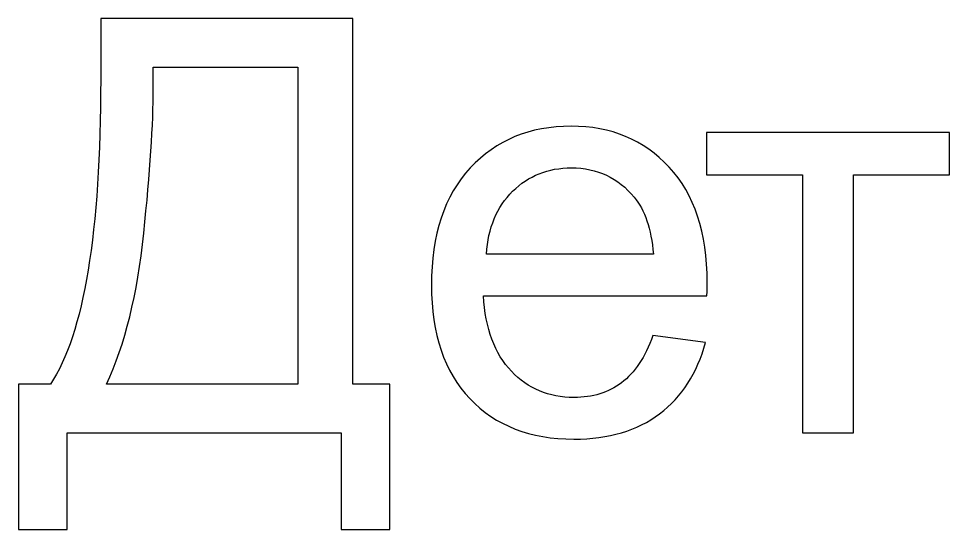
# Model space of a CAD drawing. Header units: centimetres. Extents: x -108 to 55, y -52 to 52.
# Drawn here: x -43.73 to -34.75, y 46.84 to 51.77 of the extents above; entities that cross this region are included whole.
import ezdxf

# ---------------------------------------------------------------- set-up
doc = ezdxf.new("R2010")
doc.units = ezdxf.units.CM
doc.header["$MEASUREMENT"] = 0
doc.layers.add('layer 1', color=7, linetype='Continuous')

msp = doc.modelspace()

# ---------------------------------------------------------------- linework, layer by layer
at = {"layer": 'layer 1', "color": 250}
for points, knots in [([(-42.93987, 51.76613), (-42.93987, 51.76613), (-40.509, 51.76613), (-40.509, 51.76613), (-40.509, 51.76613), (-40.509, 51.76613), (-40.509, 48.24247), (-40.509, 48.24247), (-40.509, 48.24247), (-40.509, 48.24247), (-40.15217, 48.24247), (-40.15217, 48.24247), (-40.15217, 48.24247), (-40.15217, 48.24247), (-40.15217, 46.84305), (-40.15217, 46.84305), (-40.15217, 46.84305), (-40.15217, 46.84305), (-40.62051, 46.84305), (-40.62051, 46.84305), (-40.62051, 46.84305), (-40.62051, 46.84305), (-40.62051, 47.77414), (-40.62051, 47.77414), (-40.62051, 47.77414), (-40.62051, 47.77414), (-43.26325, 47.77414), (-43.26325, 47.77414), (-43.26325, 47.77414), (-43.26325, 47.77414), (-43.26325, 46.84305), (-43.26325, 46.84305), (-43.26325, 46.84305), (-43.26325, 46.84305), (-43.73158, 46.84305), (-43.73158, 46.84305), (-43.73158, 46.84305), (-43.73158, 46.84305), (-43.73158, 48.24247), (-43.73158, 48.24247), (-43.73158, 48.24247), (-43.73158, 48.24247), (-43.42493, 48.24247), (-43.42493, 48.24247), (-43.42493, 48.24247), (-43.10156, 48.72753), (-42.93987, 49.70787), (-42.93987, 51.18257), (-42.93987, 51.18257), (-42.93987, 51.18257), (-42.93987, 51.76613), (-42.93987, 51.76613)], [0, 0, 0, 0, 0.0714286, 0.0714286, 0.0714286, 0.0714286, 0.1428571, 0.1428571, 0.1428571, 0.1428571, 0.2142857, 0.2142857, 0.2142857, 0.2142857, 0.2857143, 0.2857143, 0.2857143, 0.2857143, 0.3571429, 0.3571429, 0.3571429, 0.3571429, 0.4285714, 0.4285714, 0.4285714, 0.4285714, 0.5, 0.5, 0.5, 0.5, 0.5714286, 0.5714286, 0.5714286, 0.5714286, 0.6428571, 0.6428571, 0.6428571, 0.6428571, 0.7142857, 0.7142857, 0.7142857, 0.7142857, 0.7857143, 0.7857143, 0.7857143, 0.7857143, 0.8571429, 0.8571429, 0.8571429, 0.8571429, 1, 1, 1, 1]), ([(-41.03866, 51.29779), (-41.03866, 51.29779), (-42.43251, 51.29779), (-42.43251, 51.29779), (-42.43251, 51.29779), (-42.43251, 51.29779), (-42.43251, 51.09336), (-42.43251, 51.09336), (-42.43251, 51.09336), (-42.43251, 50.75326), (-42.46318, 50.28772), (-42.52451, 49.69765), (-42.52451, 49.69765), (-42.58491, 49.10759), (-42.70571, 48.62253), (-42.88412, 48.24247), (-42.88412, 48.24247), (-42.88412, 48.24247), (-41.03866, 48.24247), (-41.03866, 48.24247), (-41.03866, 48.24247), (-41.03866, 48.24247), (-41.03866, 51.29779), (-41.03866, 51.29779)], [0, 0, 0, 0, 0.1428571, 0.1428571, 0.1428571, 0.1428571, 0.2857143, 0.2857143, 0.2857143, 0.2857143, 0.4285714, 0.4285714, 0.4285714, 0.4285714, 0.5714286, 0.5714286, 0.5714286, 0.5714286, 0.7142857, 0.7142857, 0.7142857, 0.7142857, 1, 1, 1, 1]), ([(-37.61444, 48.71081), (-37.61444, 48.71081), (-37.10708, 48.6439), (-37.10708, 48.6439), (-37.10708, 48.6439), (-37.18607, 48.34934), (-37.33381, 48.11981), (-37.5494, 47.9572), (-37.5494, 47.9572), (-37.76498, 47.79458), (-38.04003, 47.71281), (-38.37548, 47.71281), (-38.37548, 47.71281), (-38.79736, 47.71281), (-39.13188, 47.8429), (-39.37906, 48.10309), (-39.37906, 48.10309), (-39.62623, 48.36234), (-39.74982, 48.72753), (-39.74982, 49.1968), (-39.74982, 49.1968), (-39.74982, 49.68186), (-39.6253, 50.05912), (-39.37534, 50.32674), (-39.37534, 50.32674), (-39.12538, 50.59529), (-38.80107, 50.7291), (-38.40243, 50.7291), (-38.40243, 50.7291), (-38.0168, 50.7291), (-37.70179, 50.59808), (-37.4574, 50.33511), (-37.4574, 50.33511), (-37.21301, 50.07213), (-37.09035, 49.7023), (-37.09035, 49.2256), (-37.09035, 49.2256), (-37.09035, 49.1968), (-37.09128, 49.15312), (-37.09314, 49.09551), (-37.09314, 49.09551), (-37.09314, 49.09551), (-39.24803, 49.09551), (-39.24803, 49.09551), (-39.24803, 49.09551), (-39.22945, 48.77864), (-39.14024, 48.53518), (-38.97856, 48.36699), (-38.97856, 48.36699), (-38.8178, 48.1988), (-38.61616, 48.11424), (-38.37548, 48.11424), (-38.37548, 48.11424), (-38.19614, 48.11424), (-38.04282, 48.16163), (-37.91644, 48.25641), (-37.91644, 48.25641), (-37.78914, 48.35119), (-37.68878, 48.50266), (-37.61444, 48.71081)], [0, 0, 0, 0, 0.0625, 0.0625, 0.0625, 0.0625, 0.125, 0.125, 0.125, 0.125, 0.1875, 0.1875, 0.1875, 0.1875, 0.25, 0.25, 0.25, 0.25, 0.3125, 0.3125, 0.3125, 0.3125, 0.375, 0.375, 0.375, 0.375, 0.4375, 0.4375, 0.4375, 0.4375, 0.5, 0.5, 0.5, 0.5, 0.5625, 0.5625, 0.5625, 0.5625, 0.625, 0.625, 0.625, 0.625, 0.6875, 0.6875, 0.6875, 0.6875, 0.75, 0.75, 0.75, 0.75, 0.8125, 0.8125, 0.8125, 0.8125, 0.875, 0.875, 0.875, 0.875, 1, 1, 1, 1]), ([(-37.0959, 50.66777), (-37.0959, 50.66777), (-34.75423, 50.66777), (-34.75423, 50.66777), (-34.75423, 50.66777), (-34.75423, 50.66777), (-34.75423, 50.26077), (-34.75423, 50.26077), (-34.75423, 50.26077), (-34.75423, 50.26077), (-35.67975, 50.26077), (-35.67975, 50.26077), (-35.67975, 50.26077), (-35.67975, 50.26077), (-35.67975, 47.77414), (-35.67975, 47.77414), (-35.67975, 47.77414), (-35.67975, 47.77414), (-36.17039, 47.77414), (-36.17039, 47.77414), (-36.17039, 47.77414), (-36.17039, 47.77414), (-36.17039, 50.26077), (-36.17039, 50.26077), (-36.17039, 50.26077), (-36.17039, 50.26077), (-37.0959, 50.26077), (-37.0959, 50.26077), (-37.0959, 50.26077), (-37.0959, 50.26077), (-37.0959, 50.66777), (-37.0959, 50.66777)], [0, 0, 0, 0, 0.1111111, 0.1111111, 0.1111111, 0.1111111, 0.2222222, 0.2222222, 0.2222222, 0.2222222, 0.3333333, 0.3333333, 0.3333333, 0.3333333, 0.4444444, 0.4444444, 0.4444444, 0.4444444, 0.5555556, 0.5555556, 0.5555556, 0.5555556, 0.6666667, 0.6666667, 0.6666667, 0.6666667, 0.7777778, 0.7777778, 0.7777778, 0.7777778, 1, 1, 1, 1]), ([(-39.22016, 49.49694), (-39.22016, 49.49694), (-37.60887, 49.49694), (-37.60887, 49.49694), (-37.60887, 49.49694), (-37.63024, 49.7404), (-37.6925, 49.92253), (-37.79378, 50.04426), (-37.79378, 50.04426), (-37.94897, 50.23289), (-38.15154, 50.32767), (-38.39964, 50.32767), (-38.39964, 50.32767), (-38.62452, 50.32767), (-38.81315, 50.25241), (-38.96648, 50.10187), (-38.96648, 50.10187), (-39.11887, 49.95133), (-39.20343, 49.74969), (-39.22016, 49.49694)], [0, 0, 0, 0, 0.1666667, 0.1666667, 0.1666667, 0.1666667, 0.3333333, 0.3333333, 0.3333333, 0.3333333, 0.5, 0.5, 0.5, 0.5, 0.6666667, 0.6666667, 0.6666667, 0.6666667, 1, 1, 1, 1])]:
    msp.add_open_spline(points, degree=3, knots=knots, dxfattribs=at)

doc.saveas('drawing.dxf')
